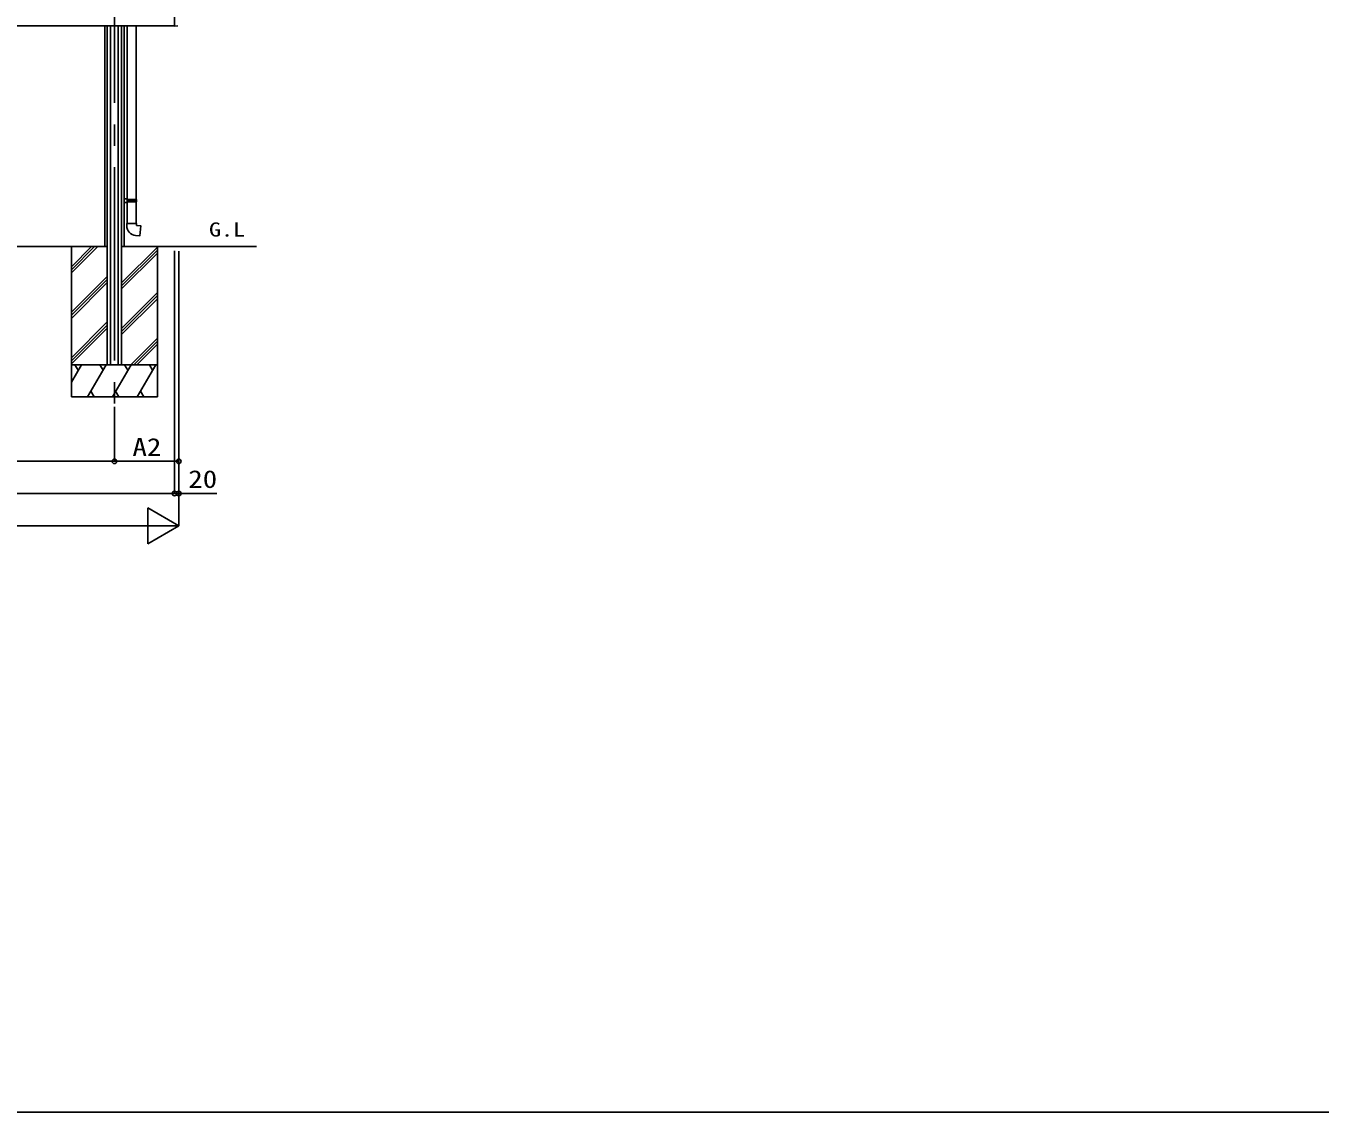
# Model space of a CAD drawing. Units: millimetres, scale not verified. Extents: x -11088 to 11088, y -17904 to 17951.
# Drawn here: x -960 to 5064, y -17904 to -12847 of the extents above; entities that cross this region are included whole.
import ezdxf
from ezdxf.enums import TextEntityAlignment as Align

# ---------------------------------------------------------------- set-up
doc = ezdxf.new("R2010")
doc.units = ezdxf.units.MM
doc.header["$LTSCALE"] = 100
doc.linetypes.add('CHAIN2', pattern=[12, 9, -1, 1, -1])
for name, color, linetype in [('0-0_YKK_ZWAK', 7, 'Continuous'), ('0-1_USER1', 3, 'Continuous'), ('0-2_YKK_A1', 4, 'Continuous'), ('0-3_YKK_13', 4, 'Continuous'), ('0-4_YKK_12', 2, 'CHAIN2'), ('0-5_YKK_D', 6, 'Continuous')]:
    doc.layers.add(name, color=color, linetype=linetype)
doc.styles.add('ＭＳ ゴシック', font='')
doc.styles.get('ＭＳ ゴシック').set_extended_font_data('MS Gothic')

msp = doc.modelspace()

# ---------------------------------------------------------------- linework, layer by layer
at = {"layer": '0-0_YKK_ZWAK'}
msp.add_lwpolyline([(11088, -17903.6), (-11088, -17903.6), (-11088, 17040.4)], dxfattribs=at)
at = {"layer": '0-2_YKK_A1'}
for p, q in [((-268.4, -12010.2), (-268.4, -12847.4)), ((-3848.4, -12846.9), (-268.4, -12846.9)), ((-593.6, -12846.9), (-593.6, -13874.3)), ((-581.4, -12846.9), (-581.4, -14423.9)), ((-565.9, -12846.9), (-565.9, -14423.9)), ((-530.9, -12846.9), (-530.9, -14423.9)), ((-515.4, -12846.9), (-515.4, -14423.9)), ((-503.2, -12846.9), (-503.2, -13874.3)), ((-581.4, -13873.9), (-1522.1, -13873.9)), ((-748.4, -13873.9), (-748.4, -14573.9)), ((-748.4, -13967.9), (-654.4, -13873.9)), ((-748.4, -13982.1), (-640.3, -13873.9)), ((-748.4, -13996.2), (-626.1, -13873.9)), ((112.8, -13873.9), (-515.4, -13873.9)), ((-515.4, -14043.3), (-348.4, -13876.3)), ((-515.4, -14057.4), (-348.4, -13890.4)), ((-515.4, -14071.6), (-348.4, -13904.6)), ((-348.4, -13873.9), (-348.4, -14573.9)), ((-748.4, -14180.1), (-581.4, -14013.1)), ((-748.4, -14194.2), (-581.4, -14027.2)), ((-748.4, -14208.3), (-581.4, -14041.3)), ((-515.4, -14255.4), (-348.4, -14088.4)), ((-515.4, -14269.6), (-348.4, -14102.6)), ((-515.4, -14283.7), (-348.4, -14116.7)), ((-748.4, -14392.2), (-581.4, -14225.2)), ((-748.4, -14406.3), (-581.4, -14239.3)), ((-748.4, -14420.5), (-581.4, -14253.5)), ((-471.8, -14423.9), (-348.4, -14300.6)), ((-457.7, -14423.9), (-348.4, -14314.7)), ((-443.5, -14423.9), (-348.4, -14328.8)), ((-348.4, -14423.9), (-748.4, -14423.9)), ((-748.4, -14504.7), (-701.8, -14423.9)), ((-716.8, -14449.9), (-731.8, -14423.9)), ((-672.9, -14573.9), (-586.3, -14423.9)), ((-601.3, -14449.9), (-616.3, -14423.9)), ((-557.5, -14573.9), (-470.8, -14423.9)), ((-485.8, -14449.9), (-500.8, -14423.9)), ((-442, -14573.9), (-355.4, -14423.9)), ((-370.4, -14449.9), (-385.4, -14423.9)), ((-748.4, -14573.9), (-348.4, -14573.9)), ((-657.9, -14548), (-642.9, -14573.9)), ((-542.5, -14548), (-527.5, -14573.9)), ((-427, -14548), (-412, -14573.9))]:
    msp.add_line(p, q, dxfattribs=at)
at = {"layer": '0-3_YKK_13'}
for p, q in [((-489.2, -13651.8), (-489.2, -12846.9)), ((-447.2, -12846.9), (-447.2, -13654.4)), ((-268.4, -12847.5), (-253.1, -12846.7)), ((-487.2, -13651.9), (-503.2, -13651.4)), ((-487.2, -13668.9), (-503.2, -13669.4)), ((-487.2, -13653.9), (-489.2, -13653.9)), ((-446.2, -13654.4), (-489.2, -13654.4)), ((-489.2, -13654.4), (-489.2, -13654.9)), ((-445.2, -13656.4), (-489.2, -13656.4)), ((-445.2, -13664.4), (-489.2, -13664.4)), ((-446.2, -13666.4), (-489.2, -13666.4)), ((-489.2, -13766.4), (-489.2, -13668.9)), ((-487.2, -13653.9), (-487.2, -13651.9)), ((-487.2, -13668.9), (-487.2, -13666.9)), ((-484.7, -13656.4), (-484.3, -13654.4)), ((-447.2, -13666.4), (-447.2, -13766.4)), ((-445.2, -13656.4), (-446.2, -13654.4)), ((-445.2, -13664.4), (-446.2, -13666.4)), ((-445.2, -13656.4), (-445.2, -13664.4)), ((-445.2, -13766.4), (-491.2, -13766.4)), ((-491.2, -13766.4), (-491.2, -13777.3)), ((-445.2, -13776.4), (-445.2, -13766.4))]:
    msp.add_line(p, q, dxfattribs=at)
for points in [[(-487.2, -13666.9), (-489.2, -13666.9), (-489.2, -13653.9)], [(-484.7, -13656.4), (-484.7, -13664.4), (-484.3, -13666.4)], [(-450.1, -13822.1), (-429.3, -13823.9), (-425.3, -13778.1), (-445.2, -13776.4)]]:
    msp.add_lwpolyline(points, dxfattribs=at)
msp.add_arc((-446.2, -13777.3), 45, 180, 265, dxfattribs=at)
at = {"layer": '0-4_YKK_12'}
msp.add_line((-548.4, -11105.2), (-548.4, -14619.4), dxfattribs=at)
at = {"layer": '0-5_YKK_D'}
for p, q in [((-268.4, -13894.1), (-268.4, -15024.9)), ((-248.4, -13895.3), (-248.4, -14874.9)), ((-548.4, -14620.4), (-548.4, -14874.9)), ((-548.4, -14628.3), (-548.4, -14874.9)), ((-248.4, -14650.9), (-248.4, -15174.9)), ((-268.4, -14715.2), (-268.4, -15024.9)), ((-248.4, -14715.2), (-248.4, -15024.9)), ((-3568.4, -14873.9), (-548.4, -14873.9)), ((-548.4, -14873.9), (-248.4, -14873.9)), ((-3848.4, -15023.9), (-268.4, -15023.9)), ((-248.4, -15173.9), (-392.7, -15090.6)), ((-392.7, -15090.6), (-392.7, -15257.3)), ((-7281.7, -15173.9), (-415.1, -15173.9)), ((-248.4, -15173.9), (-537.1, -15173.9)), ((-248.4, -15173.9), (-392.7, -15257.3))]:
    msp.add_line(p, q, dxfattribs=at)
msp.add_lwpolyline([(-268.4, -15023.9), (-248.4, -15023.9), (-71.2, -15023.9)], dxfattribs=at)
for centre in [(-548.4, -14873.9), (-548.4, -14873.9), (-248.4, -14873.9), (-268.4, -15023.9), (-268.4, -15023.9), (-248.4, -15023.9)]:
    msp.add_circle(centre, 10.6, dxfattribs=at)

# ---------------------------------------------------------------- texts
at = {"layer": '0-1_USER1', "style": 'ＭＳ ゴシック', "width": 1.25}
msp.add_text('G.L', height=65.98, dxfattribs=at).set_placement((-108.2, -13847.3), align=Align.BOTTOM_LEFT)
at = {"layer": '0-5_YKK_D', "style": 'ＭＳ ゴシック', "width": 1.2}
for s, p in [('A2', (-464.4, -14873.1)), ('20', (-204.6, -15022.6))]:
    msp.add_text(s, height=82.48, dxfattribs=at).set_placement(p, align=Align.BOTTOM_LEFT)

doc.saveas('drawing.dxf')
